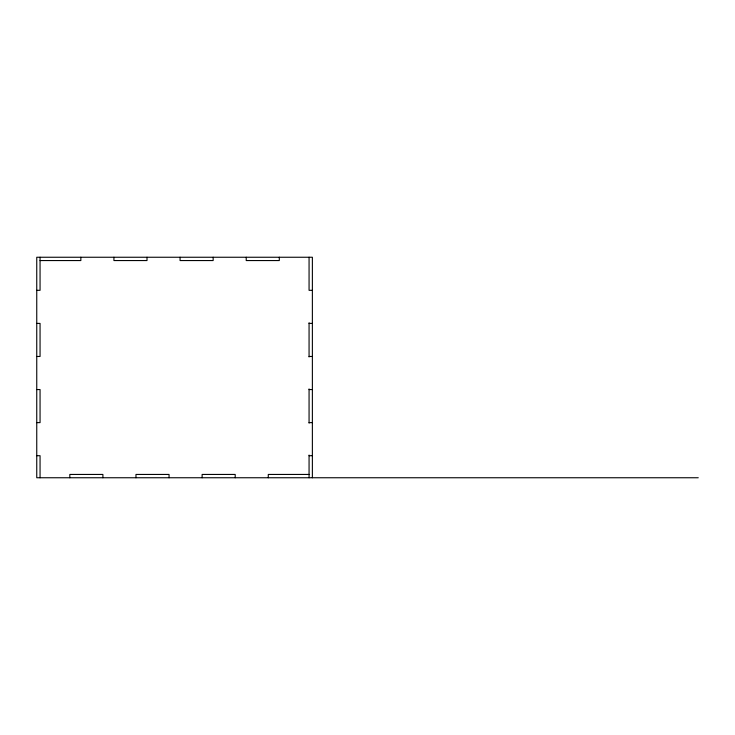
<?xml version="1.0" encoding="UTF-8"?>
<svg xmlns="http://www.w3.org/2000/svg" width="735" height="735" viewBox="0 0 735 735"><rect width="100%" height="100%" fill="white"/><g stroke="black" fill="none" stroke-linecap="round" stroke-linejoin="round"><path stroke-width="1.1" d="M40.057 260.558L80.85 260.558L80.85 257.25M36.75 290.325L40.057 290.325L40.057 257.25M312.375 290.325L309.067 290.325L309.067 257.25M36.75 323.4L40.057 323.4L40.057 356.475L36.75 356.475M309.067 323.4L312.375 323.4M309.067 356.475L312.375 356.475M36.75 389.55L40.057 389.55L40.057 422.625L36.75 422.625M309.067 389.55L312.375 389.55M309.067 422.625L312.375 422.625M36.75 455.7L40.057 455.7L40.057 477.75M309.067 455.7L312.375 455.7M309.067 474.442L268.275 474.442L268.275 477.75M698.25 477.75L36.75 477.75L36.75 257.25L312.375 257.25L312.375 477.75M309.067 322.757L309.067 356.971M309.067 388.907L309.067 423.121M309.067 455.057L309.067 477.75M279.3 257.25L279.3 260.558L246.225 260.558L246.225 257.25M235.2 477.75L235.2 474.442L202.125 474.442L202.125 477.75M213.15 257.25L213.15 260.558L180.075 260.558L180.075 257.25M169.05 477.75L169.05 474.442L135.975 474.442L135.975 477.75M147 257.25L147 260.558L113.925 260.558L113.925 257.25M102.9 477.75L102.9 474.442L69.825 474.442L69.825 477.75"/></g></svg>
